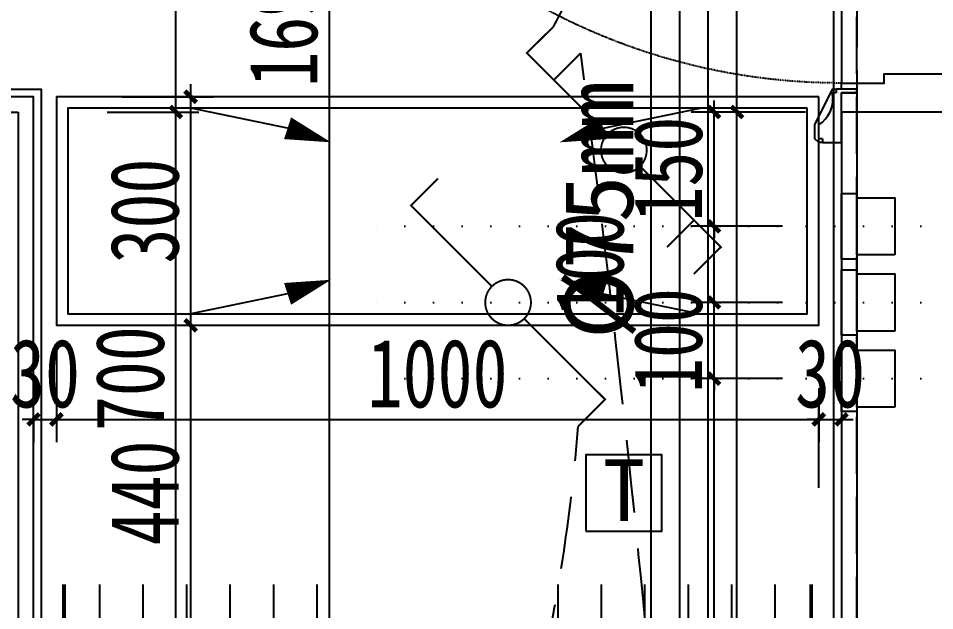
# Model space of a CAD drawing. Header units: millimetres. Extents: x -297 to 39764, y -29258 to 20315.
# Drawn here: x 9562 to 10764, y -22997 to -22219 of the extents above; entities that cross this region are included whole.
import ezdxf

# ---------------------------------------------------------------- set-up
doc = ezdxf.new("R2010")
doc.units = ezdxf.units.MM
for name, pattern in [('CENTER2', [1.125, 0.75, -0.125, 0.125, -0.125]), ('DASH', [0.35, 0.25, -0.1]), ('DOT2', [0.125, 0, -0.125]), ('HIDDEN', [9.525, 6.35, -3.175])]:
    doc.linetypes.add(name, pattern=pattern)
doc.layers.get('Defpoints').update_dxf_attribs({"color": 250})
for name, color, linetype in [('.-P建筑梁位', 4, 'Continuous'), ('.P-墙体尺寸标注', 252, 'Continuous'), ('.p-灯具连线', 6, 'Continuous'), ('.P-装饰轮廓', 180, 'Continuous'), ('.P-门', 4, 'Continuous'), ('.P-门套', 141, 'Continuous'), ('.PC-天花尺寸标注', 252, 'Continuous'), ('.PC-天花造型', 163, 'Continuous'), ('.ZD-开关', 43, 'Continuous'), ('.ZD-强电开关', 183, 'Continuous'), ('.ZD-插座虚线层', 214, 'DASH'), ('.ZD-点位引线', 1, 'Continuous'), ('.ZD-点位标注', 252, 'Continuous'), ('.ZD-空调开关', 212, 'Continuous'), ('.ZT-空调.检修口', 52, 'Continuous'), ('A-Wall', 2, 'Continuous'), ('A-索引', 57, 'Continuous'), ('DUCT-新风中心线', 5, 'CENTER2'), ('DUCT-新风标注', 3, 'Continuous'), ('DUCT-新风管', 3, 'Continuous')]:
    doc.layers.add(name, color=color, linetype=linetype)
doc.styles.add('HZTXT', font='')
doc.styles.add('文字样式', font='', dxfattribs={"width": 0.75})
doc.styles.get('HZTXT').set_extended_font_data('SimSun')
doc.styles.get('文字样式').set_extended_font_data('SimSun')
doc.dimstyles.new('西安1-40（内部尺寸）', dxfattribs={"dimscale": 30, "dimtxt": 3, "dimasz": 0.5, "dimexe": 1, "dimexo": 1, "dimgap": 0.5, "dimtad": 1, "dimdec": 0, "dimrnd": 5, "dimtxsty": '文字样式', "dimblk": 'ARCHTICK', "dimcen": 1, "dimdle": 0.55, "dimclrd": 252, "dimclre": 252, "dimclrt": 30, "dimadec": 0, "dimazin": 0, "dimtfac": 1, "dimtdec": 0, "dimtix": 1, "dimtmove": 2, "dimatfit": 3, "dimfxl": 5, "dimfxlon": 1, "dimarcsym": 0})

# ---------------------------------------------------------------- blocks, each defined once
blk = doc.blocks.new('A$C303A7B2C')
at = {"layer": '.P-门套', "ltscale": 300}
for p, q in [((-60, 25), (-65, 25)), ((-65, 25), (-65, 0)), ((-60, 25), (-60, 30)), ((-60, 30), (-42, 30)), ((-65, 0), (0, 0)), ((0, 7), (0, 11.4)), ((5, 7), (0, 7)), ((0, -20), (0, 0)), ((5, -20), (5, 7)), ((5, -20), (0, -20))]:
    blk.add_line(p, q, dxfattribs=at)
for centre, radius, start, end in [((-7.7, 52.1), 40.8, 212.7332, 280.031), ((-0.5, 11.4), 0.5, 0, 100.031)]:
    blk.add_arc(centre, radius, start, end, dxfattribs=at)
at = {"layer": 'A-索引', "color": 5}
blk.add_lwpolyline([(-65, 25), (-65, 30), (-60, 35), (-42, 35), (5, 12), (5, 7)], dxfattribs=at)
blk = doc.blocks.new('*U59')
at = {"layer": '.P-门'}
blk.add_lwpolyline([(-88, 0), (-88, -824), (-38, -824), (-38, 0)], close=True, dxfattribs=at)
at = {"layer": '.P-门', "color": 251, "linetype": 'DASH', "ltscale": 0.05}
blk.add_arc((-38, 0), 824, 180, 270, dxfattribs=at)
at = {"layer": '.P-门套', "ltscale": 15}
for points in [[(-860, 240), (-860, 220), (-865, 220), (-865, 240), (-900, 240), (-900, 0), (-875, 0), (-875, 20), (-870, 20), (-870, 0), (-862, 0), (-862, 0), (-862, 56), (-850, 56), (-850, 240)], [(-40, 240), (-40, 220), (-35, 220), (-35, 240), (0, 240), (0, 0), (-25, 0), (-25, 20), (-30, 20), (-30, 0), (-38, 0), (-38, 0), (-38, 56), (-50, 56), (-50, 240)]]:
    blk.add_lwpolyline(points, close=True, dxfattribs=at)
at = {"layer": '.P-门套', "linetype": 'ByBlock'}
blk.add_blockref('A$C303A7B2C', (-865, 240), dxfattribs=at)
at = {"layer": '.P-门套', "linetype": 'ByBlock', "xscale": -1}
blk.add_blockref('A$C303A7B2C', (-35, 240), dxfattribs=at)
at = {"layer": '.P-门套', "linetype": 'ByBlock', "xscale": -1, "rotation": 180}
blk.add_blockref('A$C303A7B2C', (-875, 0), dxfattribs=at)
at = {"layer": '.P-门套', "linetype": 'ByBlock', "rotation": 180}
blk.add_blockref('A$C303A7B2C', (-25, 0), dxfattribs=at)
blk = doc.blocks.new('A$Cd2e37dc6')
at = {"layer": '.-P建筑梁位', "color": 4, "linetype": 'DASH', "ltscale": 300}
blk.add_lwpolyline([(0, 8178.4), (3700, 8178.4), (3700, 3078.4), (0, 3078.4)], close=True, dxfattribs=at)
blk.add_lwpolyline([(3700, 6178.4), (3700, 8178.4)], dxfattribs=at)
blk = doc.blocks.new('海龙工具_201804262317237')
at = {"layer": '.ZT-空调.检修口'}
for p, q in [((353.2, 273.7), (226.2, 300)), ((767.3, 273.7), (894.3, 300)), ((353.2, 56.3), (226.2, 30)), ((767.3, 56.3), (894.3, 30))]:
    blk.add_line(p, q, dxfattribs=at)
blk.add_lwpolyline([(1050, 15), (50, 15), (50, 315), (1050, 315)], close=True, dxfattribs=at)
at = {"layer": '.ZT-空调.检修口', "color": 251}
blk.add_lwpolyline([(1035, 30), (65, 30), (65, 300), (1035, 300)], close=True, dxfattribs=at)
at = {"layer": '.ZT-空调.检修口'}
for points in [[(353.2, 273.7, 30, 0, 0), (410.2, 255.2, 0, 0, 0)], [(767.3, 273.7, 30, 0, 0), (710.2, 255.2, 0, 0, 0)], [(353.2, 56.3, 30, 0, 0), (410.2, 74.8, 0, 0, 0)], [(767.3, 56.3, 30, 0, 0), (710.2, 74.8, 0, 0, 0)]]:
    blk.add_lwpolyline(points, format="xyseb", dxfattribs=at)
blk = doc.blocks.new('YQ111310160000')
at = {"layer": '.ZT-空调.检修口'}
for p, q in [((137, 300), (137, 400)), ((194, 300), (194, 400)), ((251, 300), (251, 400)), ((308, 300), (308, 400)), ((365, 300), (365, 400)), ((422, 300), (422, 400)), ((738, 300, 0), (738, 400, 0)), ((795, 300, 0), (795, 400, 0)), ((852, 300, 0), (852, 400, 0)), ((909, 300, 0), (909, 400, 0)), ((966, 300, 0), (966, 400, 0)), ((1023, 300, 0), (1023, 400, 0)), ((452.2, 250), (452.2, 0)), ((580, 250), (580, 0)), ((692.2, 250), (692.2, 0))]:
    blk.add_line(p, q, dxfattribs=at)
at = {"layer": '.ZT-空调.检修口', "const_width": 5}
for points in [[(90, 300), (90, 400)], [(50, 295), (60, 295), (60, 300), (1100, 300), (1100, 295), (1110, 295)]]:
    blk.add_lwpolyline(points, dxfattribs=at)
at = {"layer": '.ZT-空调.检修口', "const_width": 5, "elevation": 0}
blk.add_lwpolyline([(1070, 300), (1070, 400)], dxfattribs=at)
at = {"layer": '.ZT-空调.检修口'}
for points in [[(452.2, 0), (452.2, 150), (502.2, 150)], [(580, 0), (580, 150), (630, 150)], [(692.2, 0), (692.2, 150), (742.2, 150)]]:
    blk.add_solid(points, dxfattribs=at)
blk = doc.blocks.new('_ArchTick')
at = {"color": 0, "linetype": 'ByBlock', "const_width": 0.4}
blk.add_lwpolyline([(-0.5, -0.5), (0.5, 0.5)], dxfattribs=at)
blk = doc.blocks.new('*D228')
at = {"layer": '.ZT-空调.检修口', "color": 252, "linetype": 'ByBlock', "lineweight": -2, "transparency": 16777216}
for p, q in [((9611.9, -22655.6), (9611.9, -22775.6)), ((9581.9, -22745.6), (9566.9, -22745.6)), ((9581.9, -22745.6), (9581.9, -22775.6)), ((9581.9, -22745.6), (9611.9, -22745.6)), ((9611.9, -22745.6), (9626.9, -22745.6))]:
    blk.add_line(p, q, dxfattribs=at)
at = {"layer": 'Defpoints', "color": 0, "linetype": 'ByBlock', "transparency": 16777216}
for p in [(9611.9, -22524.5), (9581.9, -22744.5), (9611.9, -22745.6)]:
    blk.add_point(p, dxfattribs=at)
at = {"layer": '.ZT-空调.检修口', "color": 252, "linetype": 'ByBlock', "lineweight": -2, "transparency": 16777216, "xscale": 15, "yscale": 15, "zscale": 15}
blk.add_blockref('_ArchTick', (9581.9, -22745.6), dxfattribs=at)
at = {"layer": '.ZT-空调.检修口', "color": 252, "linetype": 'ByBlock', "lineweight": -2, "transparency": 16777216, "xscale": 15, "yscale": 15, "zscale": 15, "rotation": 180}
blk.add_blockref('_ArchTick', (9611.9, -22745.6), dxfattribs=at)
at = {"layer": '.ZT-空调.检修口', "color": 30, "linetype": 'ByBlock', "transparency": 16777216, "insert": (9596.9, -22685.6), "char_height": 90, "attachment_point": 5, "style": '文字样式'}
blk.add_mtext('30', dxfattribs=at)
blk = doc.blocks.new('*D229')
at = {"layer": '.ZT-空调.检修口', "color": 252, "linetype": 'ByBlock', "lineweight": -2, "transparency": 16777216}
for p, q in [((10611.9, -22835.6), (10611.9, -22715.6)), ((9595.4, -22745.6), (10628.4, -22745.6)), ((9611.9, -22745.6), (9611.9, -22775.6))]:
    blk.add_line(p, q, dxfattribs=at)
at = {"layer": 'Defpoints', "color": 0, "linetype": 'ByBlock', "transparency": 16777216}
for p in [(9611.9, -22744.5), (10611.9, -22745.6), (10611.9, -22894.5)]:
    blk.add_point(p, dxfattribs=at)
at = {"layer": '.ZT-空调.检修口', "color": 252, "linetype": 'ByBlock', "lineweight": -2, "transparency": 16777216, "xscale": 15, "yscale": 15, "zscale": 15, "rotation": 180}
blk.add_blockref('_ArchTick', (9611.9, -22745.6), dxfattribs=at)
at = {"layer": '.ZT-空调.检修口', "color": 252, "linetype": 'ByBlock', "lineweight": -2, "transparency": 16777216, "xscale": 15, "yscale": 15, "zscale": 15}
blk.add_blockref('_ArchTick', (10611.9, -22745.6), dxfattribs=at)
at = {"layer": '.ZT-空调.检修口', "color": 30, "linetype": 'ByBlock', "transparency": 16777216, "insert": (10111.9, -22685.6), "char_height": 90, "attachment_point": 5, "style": '文字样式'}
blk.add_mtext('1000', dxfattribs=at)
blk = doc.blocks.new('*D230')
at = {"layer": '.ZT-空调.检修口', "color": 252, "linetype": 'ByBlock', "lineweight": -2, "transparency": 16777216}
for p, q in [((10611.9, -22704.5), (10611.9, -22775.6)), ((10611.9, -22745.6), (10596.9, -22745.6)), ((10611.9, -22745.6), (10641.9, -22745.6)), ((10641.9, -22745.6), (10641.9, -22775.6)), ((10641.9, -22745.6), (10656.9, -22745.6))]:
    blk.add_line(p, q, dxfattribs=at)
at = {"layer": 'Defpoints', "color": 0, "linetype": 'ByBlock', "transparency": 16777216}
for p in [(10611.9, -22674.5), (10641.9, -22745.6), (10641.9, -22745.6)]:
    blk.add_point(p, dxfattribs=at)
at = {"layer": '.ZT-空调.检修口', "color": 252, "linetype": 'ByBlock', "lineweight": -2, "transparency": 16777216, "xscale": 15, "yscale": 15, "zscale": 15}
blk.add_blockref('_ArchTick', (10611.9, -22745.6), dxfattribs=at)
at = {"layer": '.ZT-空调.检修口', "color": 252, "linetype": 'ByBlock', "lineweight": -2, "transparency": 16777216, "xscale": 15, "yscale": 15, "zscale": 15, "rotation": 180}
blk.add_blockref('_ArchTick', (10641.9, -22745.6), dxfattribs=at)
at = {"layer": '.ZT-空调.检修口', "color": 30, "linetype": 'ByBlock', "transparency": 16777216, "insert": (10626.9, -22685.6), "char_height": 90, "attachment_point": 5, "style": '文字样式'}
blk.add_mtext('30', dxfattribs=at)
blk = doc.blocks.new('*D231')
at = {"layer": '.ZT-空调.检修口', "color": 252, "linetype": 'ByBlock', "lineweight": -2, "transparency": 16777216}
for p, q in [((9787.9, -22305.6), (9787.9, -22638.6)), ((9697.9, -22322.1), (9817.9, -22322.1)), ((9697.9, -22622.1), (9817.9, -22622.1))]:
    blk.add_line(p, q, dxfattribs=at)
at = {"layer": 'Defpoints', "color": 0, "linetype": 'ByBlock', "transparency": 16777216}
for p in [(9611.9, -22322.1), (9611.9, -22622.1), (9787.9, -22622.1)]:
    blk.add_point(p, dxfattribs=at)
at = {"layer": '.ZT-空调.检修口', "color": 252, "linetype": 'ByBlock', "lineweight": -2, "transparency": 16777216, "xscale": 15, "yscale": 15, "zscale": 15}
for p, rotation in [((9787.9, -22322.1), 90), ((9787.9, -22622.1), 270)]:
    blk.add_blockref('_ArchTick', p, dxfattribs=dict(at, rotation=rotation))
at = {"layer": '.ZT-空调.检修口', "color": 30, "linetype": 'ByBlock', "transparency": 16777216, "insert": (9727.9, -22472.1), "char_height": 90, "attachment_point": 5, "rotation": 90, "style": '文字样式'}
blk.add_mtext('300', dxfattribs=at)
blk = doc.blocks.new('*D232')
at = {"layer": '.ZT-空调.检修口', "color": 252, "linetype": 'ByBlock', "lineweight": -2, "transparency": 16777216}
for p, q in [((9787.9, -22605.6), (9787.9, -23078.6)), ((9697.9, -22622.1), (9817.9, -22622.1)), ((9877.9, -23062.1), (9757.9, -23062.1))]:
    blk.add_line(p, q, dxfattribs=at)
at = {"layer": 'Defpoints', "color": 0, "linetype": 'ByBlock', "transparency": 16777216}
for p in [(9611.9, -22622.1), (9787.9, -23062.1), (10641.9, -23062.1)]:
    blk.add_point(p, dxfattribs=at)
at = {"layer": '.ZT-空调.检修口', "color": 252, "linetype": 'ByBlock', "lineweight": -2, "transparency": 16777216, "xscale": 15, "yscale": 15, "zscale": 15}
for p, rotation in [((9787.9, -22622.1), 90), ((9787.9, -23062.1), 270)]:
    blk.add_blockref('_ArchTick', p, dxfattribs=dict(at, rotation=rotation))
at = {"layer": '.ZT-空调.检修口', "color": 30, "linetype": 'ByBlock', "transparency": 16777216, "insert": (9727.9, -22842.1), "char_height": 90, "attachment_point": 5, "rotation": 90, "style": '文字样式'}
blk.add_mtext('440', dxfattribs=at)
blk = doc.blocks.new('retrrrrrrrr')
at = {"layer": 'DUCT-新风中心线', "color": 250}
blk.add_line((-88837.9999, 13319.34007), (-88837.9999, 11881.35592), dxfattribs=at)
at = {"layer": 'DUCT-新风管', "color": 250}
for p, q in [((-88875.4999, 13319.34007), (-88875.4999, 11881.35592)), ((-88800.4999, 11881.35592), (-88800.4999, 13319.34007))]:
    blk.add_line(p, q, dxfattribs=at)
at = {"layer": 'DUCT-新风标注', "color": 250, "style": 'HZTXT'}
blk.add_text('%%C75mm', height=90.632911, rotation=90, dxfattribs=at).set_placement((-88898.74368, 12332.92512, 6000))
blk = doc.blocks.new('*D736')
at = {"layer": '.P-墙体尺寸标注', "color": 252, "linetype": 'ByBlock', "lineweight": -2, "transparency": 16777216}
for p, q in [((7861.9, 103.9), (7861.9, 223.9)), ((10261.9, 103.9), (10261.9, 223.9)), ((7845.4, 193.9), (10278.4, 193.9))]:
    blk.add_line(p, q, dxfattribs=at)
at = {"layer": 'Defpoints', "color": 0, "linetype": 'ByBlock', "transparency": 16777216}
for p in [(10261.9, 193.9), (7861.9, 0), (10261.9, -26442.1)]:
    blk.add_point(p, dxfattribs=at)
at = {"layer": '.P-墙体尺寸标注', "color": 252, "linetype": 'ByBlock', "lineweight": -2, "transparency": 16777216, "xscale": 15, "yscale": 15, "zscale": 15, "rotation": 180}
blk.add_blockref('_ArchTick', (7861.9, 193.9), dxfattribs=at)
at = {"layer": '.P-墙体尺寸标注', "color": 252, "linetype": 'ByBlock', "lineweight": -2, "transparency": 16777216, "xscale": 15, "yscale": 15, "zscale": 15}
blk.add_blockref('_ArchTick', (10261.9, 193.9), dxfattribs=at)
at = {"layer": '.P-墙体尺寸标注', "color": 30, "linetype": 'ByBlock', "transparency": 16777216, "insert": (9061.9, 253.9), "char_height": 90, "attachment_point": 5, "style": '文字样式'}
blk.add_mtext('2400', dxfattribs=at)
blk = doc.blocks.new('*D738')
at = {"layer": '.P-墙体尺寸标注', "color": 252, "linetype": 'ByBlock', "lineweight": -2, "transparency": 16777216}
for p, q in [((10504.6, -26458.6), (10504.6, -22325.6)), ((10594.6, -22342.1), (10474.6, -22342.1)), ((10594.6, -26442.1), (10474.6, -26442.1))]:
    blk.add_line(p, q, dxfattribs=at)
at = {"layer": 'Defpoints', "color": 0, "linetype": 'ByBlock', "transparency": 16777216}
for p in [(10504.6, -22342.1), (10661.9, -22342.1), (10661.9, -26442.1)]:
    blk.add_point(p, dxfattribs=at)
at = {"layer": '.P-墙体尺寸标注', "color": 252, "linetype": 'ByBlock', "lineweight": -2, "transparency": 16777216, "xscale": 15, "yscale": 15, "zscale": 15}
for p, rotation in [((10504.6, -22342.1), 90), ((10504.6, -26442.1), 270)]:
    blk.add_blockref('_ArchTick', p, dxfattribs=dict(at, rotation=rotation))
at = {"layer": '.P-墙体尺寸标注', "color": 30, "linetype": 'ByBlock', "transparency": 16777216, "insert": (10444.6, -24392.1), "char_height": 90, "attachment_point": 5, "rotation": 90, "style": '文字样式'}
blk.add_mtext('4100', dxfattribs=at)
blk = doc.blocks.new('*D739')
at = {"layer": '.P-墙体尺寸标注', "color": 252, "linetype": 'ByBlock', "lineweight": -2, "transparency": 16777216}
for p, q in [((10504.6, -22358.6), (10504.6, -21425.6)), ((10594.6, -21442.1), (10474.6, -21442.1)), ((10594.6, -22342.1), (10474.6, -22342.1))]:
    blk.add_line(p, q, dxfattribs=at)
at = {"layer": 'Defpoints', "color": 0, "linetype": 'ByBlock', "transparency": 16777216}
for p in [(10504.6, -21442.1), (10661.9, -21442.1), (10661.9, -22342.1)]:
    blk.add_point(p, dxfattribs=at)
at = {"layer": '.P-墙体尺寸标注', "color": 252, "linetype": 'ByBlock', "lineweight": -2, "transparency": 16777216, "xscale": 15, "yscale": 15, "zscale": 15}
for p, rotation in [((10504.6, -21442.1), 90), ((10504.6, -22342.1), 270)]:
    blk.add_blockref('_ArchTick', p, dxfattribs=dict(at, rotation=rotation))
at = {"layer": '.P-墙体尺寸标注', "color": 30, "linetype": 'ByBlock', "transparency": 16777216, "insert": (10444.6, -21892.1), "char_height": 90, "attachment_point": 5, "rotation": 90, "style": '文字样式'}
blk.add_mtext('900', dxfattribs=at)
blk = doc.blocks.new('*D748')
at = {"layer": '.P-墙体尺寸标注', "color": 252, "linetype": 'ByBlock', "lineweight": -2, "transparency": 16777216}
for p, q in [((9768.6, -23058.6), (9768.6, -22325.6)), ((9678.6, -22342.1), (9798.6, -22342.1)), ((9678.6, -23042.1), (9798.6, -23042.1))]:
    blk.add_line(p, q, dxfattribs=at)
at = {"layer": 'Defpoints', "color": 0, "linetype": 'ByBlock', "transparency": 16777216}
for p in [(9561.9, -22342.1), (9768.6, -22342.1), (9561.9, -23042.1)]:
    blk.add_point(p, dxfattribs=at)
at = {"layer": '.P-墙体尺寸标注', "color": 252, "linetype": 'ByBlock', "lineweight": -2, "transparency": 16777216, "xscale": 15, "yscale": 15, "zscale": 15}
for p, rotation in [((9768.6, -22342.1), 90), ((9768.6, -23042.1), 270)]:
    blk.add_blockref('_ArchTick', p, dxfattribs=dict(at, rotation=rotation))
at = {"layer": '.P-墙体尺寸标注', "color": 30, "linetype": 'ByBlock', "transparency": 16777216, "insert": (9708.6, -22692.1), "char_height": 90, "attachment_point": 5, "rotation": 90, "style": '文字样式'}
blk.add_mtext('700', dxfattribs=at)
blk = doc.blocks.new('*D749')
at = {"layer": '.P-墙体尺寸标注', "color": 252, "linetype": 'ByBlock', "lineweight": -2, "transparency": 16777216}
for p, q in [((9768.6, -22358.6), (9768.6, -21325.6)), ((9678.6, -21342.1), (9798.6, -21342.1)), ((9678.6, -22342.1), (9798.6, -22342.1))]:
    blk.add_line(p, q, dxfattribs=at)
at = {"layer": 'Defpoints', "color": 0, "linetype": 'ByBlock', "transparency": 16777216}
for p in [(9611.9, -21342.1), (9768.6, -21342.1), (9561.9, -22342.1)]:
    blk.add_point(p, dxfattribs=at)
at = {"layer": '.P-墙体尺寸标注', "color": 252, "linetype": 'ByBlock', "lineweight": -2, "transparency": 16777216, "xscale": 15, "yscale": 15, "zscale": 15}
for p, rotation in [((9768.6, -21342.1), 90), ((9768.6, -22342.1), 270)]:
    blk.add_blockref('_ArchTick', p, dxfattribs=dict(at, rotation=rotation))
at = {"layer": '.P-墙体尺寸标注', "color": 30, "linetype": 'ByBlock', "transparency": 16777216, "insert": (9708.6, -21842.1), "char_height": 90, "attachment_point": 5, "rotation": 90, "style": '文字样式'}
blk.add_mtext('1000', dxfattribs=at)
blk = doc.blocks.new('*D816')
at = {"layer": '.PC-天花尺寸标注', "color": 252, "linetype": 'ByBlock', "lineweight": -2, "transparency": 16777216}
for p, q in [((9969.9, -21355.6), (9969.9, -23078.6)), ((9879.9, -21372.1), (9999.9, -21372.1)), ((9969.9, -23062.1), (9999.9, -23062.1))]:
    blk.add_line(p, q, dxfattribs=at)
at = {"layer": 'Defpoints', "color": 0, "linetype": 'ByBlock', "transparency": 16777216}
for p in [(9641.9, -21372.1), (9969.9, -23062.1), (9969.9, -23062.1)]:
    blk.add_point(p, dxfattribs=at)
at = {"layer": '.PC-天花尺寸标注', "color": 252, "linetype": 'ByBlock', "lineweight": -2, "transparency": 16777216, "xscale": 15, "yscale": 15, "zscale": 15}
for p, rotation in [((9969.9, -21372.1), 90), ((9969.9, -23062.1), 270)]:
    blk.add_blockref('_ArchTick', p, dxfattribs=dict(at, rotation=rotation))
at = {"layer": '.PC-天花尺寸标注', "color": 30, "linetype": 'ByBlock', "transparency": 16777216, "insert": (9909.9, -22217.1), "char_height": 90, "attachment_point": 5, "rotation": 90, "style": '文字样式'}
blk.add_mtext('1690', dxfattribs=at)
blk = doc.blocks.new('2312')
at = {"layer": '.ZD-强电开关', "color": 6, "linetype": 'ByBlock', "ltscale": 0.1}
for points in [[(-50, 43), (-50, -43), (-70, -43), (-70, 43)], [(0, -37.5), (-50, -37.5), (-50, 37.5), (0, 37.5)]]:
    blk.add_lwpolyline(points, close=True, dxfattribs=at)
blk = doc.blocks.new('DHXBHXA$C4F97044B')
at = {"const_width": 2.5}
for points in [[(21.2, -21.2, -1), (-21.2, 21.2), (-127.3, 127.3), (-91.9, 162.6)], [(-21.2, 21.2, -1), (21.2, -21.2), (127.3, -127.3), (91.9, -162.6)]]:
    blk.add_lwpolyline(points, format="xyb", dxfattribs=at)
blk = doc.blocks.new('DHXBHXA$C77BD43D8')
at = {"const_width": 2.5}
for points in [[(-21.2, -21.2, -1), (21.2, 21.2), (127.3, 127.3), (162.6, 91.9)], [(21.2, 21.2, -1), (-21.2, -21.2), (-127.3, -127.3), (-162.6, -91.9)]]:
    blk.add_lwpolyline(points, format="xyb", dxfattribs=at)
for points in [[(91.9, 91.9), (127.3, 56.6)], [(-91.9, -91.9), (-127.3, -56.6)]]:
    blk.add_lwpolyline(points, dxfattribs=at)
blk = doc.blocks.new('A$C57886322')
at = {"layer": '.ZD-点位标注', "color": 6}
blk.add_lwpolyline([(0, 107.5), (100, 107.5), (100, 7.5), (0, 7.5)], close=True, dxfattribs=at)
at = {"linetype": 'ByBlock', "style": '文字样式'}
blk.add_attdef('K', (22.7, 17.1), '', height=81, dxfattribs=at)
blk = doc.blocks.new('*D1006')
at = {"layer": '.ZD-点位标注', "color": 252, "linetype": 'ByBlock', "lineweight": -2, "transparency": 16777216}
for p, q in [((10474.6, -24508.6), (10474.6, -22675.6)), ((10564.6, -22692.1), (10444.6, -22692.1)), ((10564.6, -24492.1), (10444.6, -24492.1))]:
    blk.add_line(p, q, dxfattribs=at)
at = {"layer": 'Defpoints', "color": 0, "linetype": 'ByBlock', "transparency": 16777216}
for p in [(10474.6, -22692.1), (10711.9, -22692.1), (10711.9, -24492.1)]:
    blk.add_point(p, dxfattribs=at)
at = {"layer": '.ZD-点位标注', "color": 252, "linetype": 'ByBlock', "lineweight": -2, "transparency": 16777216, "xscale": 15, "yscale": 15, "zscale": 15}
for p, rotation in [((10474.6, -22692.1), 90), ((10474.6, -24492.1), 270)]:
    blk.add_blockref('_ArchTick', p, dxfattribs=dict(at, rotation=rotation))
at = {"layer": '.ZD-点位标注', "color": 30, "linetype": 'ByBlock', "transparency": 16777216, "insert": (10414.6, -23592.1), "char_height": 90, "attachment_point": 5, "rotation": 90, "style": '文字样式'}
blk.add_mtext('1800', dxfattribs=at)
blk = doc.blocks.new('*D1007')
at = {"layer": '.ZD-点位标注', "color": 252, "linetype": 'ByBlock', "lineweight": -2, "transparency": 16777216}
for p, q in [((10474.6, -22592.1), (10474.6, -22577.1)), ((10564.6, -22592.1), (10444.6, -22592.1)), ((10474.6, -22692.1), (10474.6, -22592.1)), ((10564.6, -22692.1), (10444.6, -22692.1)), ((10474.6, -22692.1), (10474.6, -22707.1))]:
    blk.add_line(p, q, dxfattribs=at)
at = {"layer": 'Defpoints', "color": 0, "linetype": 'ByBlock', "transparency": 16777216}
for p in [(10474.6, -22592.1), (10711.9, -22592.1), (10711.9, -22692.1)]:
    blk.add_point(p, dxfattribs=at)
at = {"layer": '.ZD-点位标注', "color": 252, "linetype": 'ByBlock', "lineweight": -2, "transparency": 16777216, "xscale": 15, "yscale": 15, "zscale": 15}
for p, rotation in [((10474.6, -22592.1), 270), ((10474.6, -22692.1), 90)]:
    blk.add_blockref('_ArchTick', p, dxfattribs=dict(at, rotation=rotation))
at = {"layer": '.ZD-点位标注', "color": 30, "linetype": 'ByBlock', "transparency": 16777216, "insert": (10414.6, -22642.1), "char_height": 90, "attachment_point": 5, "rotation": 90, "style": '文字样式'}
blk.add_mtext('100', dxfattribs=at)
blk = doc.blocks.new('*D1008')
at = {"layer": '.ZD-点位标注', "color": 252, "linetype": 'ByBlock', "lineweight": -2, "transparency": 16777216}
for p, q in [((10474.6, -22608.6), (10474.6, -22475.6)), ((10564.6, -22492.1), (10444.6, -22492.1)), ((10564.6, -22592.1), (10444.6, -22592.1))]:
    blk.add_line(p, q, dxfattribs=at)
at = {"layer": 'Defpoints', "color": 0, "linetype": 'ByBlock', "transparency": 16777216}
for p in [(10474.6, -22492.1), (10711.9, -22492.1), (10711.9, -22592.1)]:
    blk.add_point(p, dxfattribs=at)
at = {"layer": '.ZD-点位标注', "color": 252, "linetype": 'ByBlock', "lineweight": -2, "transparency": 16777216, "xscale": 15, "yscale": 15, "zscale": 15}
for p, rotation in [((10474.6, -22492.1), 90), ((10474.6, -22592.1), 270)]:
    blk.add_blockref('_ArchTick', p, dxfattribs=dict(at, rotation=rotation))
at = {"layer": '.ZD-点位标注', "color": 30, "linetype": 'ByBlock', "transparency": 16777216, "insert": (10311.6, -22542.1), "char_height": 90, "attachment_point": 5, "rotation": 90, "style": '文字样式'}
blk.add_mtext('100', dxfattribs=at)
blk = doc.blocks.new('*D1009')
at = {"layer": '.ZD-点位标注', "color": 252, "linetype": 'ByBlock', "lineweight": -2, "transparency": 16777216}
for p, q in [((10474.6, -22342.1), (10474.6, -22327.1)), ((10564.6, -22342.1), (10444.6, -22342.1)), ((10474.6, -22492.1), (10474.6, -22342.1)), ((10564.6, -22492.1), (10444.6, -22492.1)), ((10474.6, -22492.1), (10474.6, -22507.1))]:
    blk.add_line(p, q, dxfattribs=at)
at = {"layer": 'Defpoints', "color": 0, "linetype": 'ByBlock', "transparency": 16777216}
for p in [(10474.6, -22342.1), (10761.9, -22342.1), (10711.9, -22492.1)]:
    blk.add_point(p, dxfattribs=at)
at = {"layer": '.ZD-点位标注', "color": 252, "linetype": 'ByBlock', "lineweight": -2, "transparency": 16777216, "xscale": 15, "yscale": 15, "zscale": 15}
for p, rotation in [((10474.6, -22342.1), 270), ((10474.6, -22492.1), 90)]:
    blk.add_blockref('_ArchTick', p, dxfattribs=dict(at, rotation=rotation))
at = {"layer": '.ZD-点位标注', "color": 30, "linetype": 'ByBlock', "transparency": 16777216, "insert": (10414.6, -22417.1), "char_height": 90, "attachment_point": 5, "rotation": 90, "style": '文字样式'}
blk.add_mtext('150', dxfattribs=at)

msp = doc.modelspace()

# ---------------------------------------------------------------- linework, layer by layer
at = {"layer": '.p-灯具连线', "color": 6, "linetype": 'HIDDEN', "ltscale": 15}
for points in [[(10264.4, -22229.4, 0.479668), (10111.9, -21842.1, -0.31941), (8811.9, -21842.1, 0.162706), (7511.9, -21842.1, -0.165859), (8092.5, -23766.5, 0.002059)], [(7644.5, -25784, -0.082481), (10461.9, -26292.1, 0.044618), (10299.8, -22264.8, 1.260992)], [(10296.3, -22754.7, -0.289566), (8811.9, -24742.1, -0.552222)]]:
    msp.add_lwpolyline(points, format="xyb", dxfattribs=at)
at = {"layer": '.P-装饰轮廓'}
for points in [[(7911.9, -26422.1), (6981.9, -26422.1), (6981.9, -23062.1), (9581.9, -23062.1), (9581.9, -22322.1), (9441.9, -22322.1), (9441.9, -22922.1), (6981.9, -22922.1), (6981.9, -21362.1), (7011.9, -21362.1)], [(10641.9, -22342.1), (10641.9, -26422.1), (10211.9, -26422.1)]]:
    msp.add_lwpolyline(points, dxfattribs=at)
at = {"layer": '.PC-天花造型', "color": 8}
msp.add_line((10641.9, -21480.1), (10641.9, -22304.1), dxfattribs=at)
at = {"layer": '.PC-天花造型'}
for points in [[(10631.9, -23062.1), (10631.9, -21372.1), (7481.9, -21372.1)], [(6991.9, -21512.1), (6991.9, -22912.1), (9431.9, -22912.1), (9431.9, -22312.1), (9591.9, -22312.1), (9591.9, -23062.1)]]:
    msp.add_lwpolyline(points, dxfattribs=at)
at = {"layer": '.ZD-强电开关', "color": 1}
for points in [[(10641.9, -22492.1, 0, 25, 0), (10541.9, -22492.1, 0, 0, 0), (10356.3, -22492.1, 0, 0, 0), (10356.3, -22392.1, 0, 0, 0)], [(10641.9, -22592.1, 0, 25, 0), (10541.9, -22592.1, 0, 0, 0), (10204.4, -22592.1, 0, 0, 0)]]:
    msp.add_lwpolyline(points, format="xyseb", dxfattribs=at)
at = {"layer": '.ZD-插座虚线层', "linetype": 'DOT2', "ltscale": 300}
for points in [[(10783.5, -22492.1), (9996.7, -22492.1)], [(10783.5, -22592.1), (9996.7, -22592.1)], [(10783.5, -22692.1), (9996.7, -22692.1)]]:
    msp.add_lwpolyline(points, dxfattribs=at)
at = {"layer": '.ZD-点位引线', "color": 10}
msp.add_lwpolyline([(10641.9, -22692.1, 0, 25, 0), (10541.9, -22692.1, 0, 0, 0), (10356.3, -22692.1, 0, 0, 0), (10356.3, -22792.1, 0, 0, 0)], format="xyseb", dxfattribs=at)
at = {"layer": 'A-Wall', "color": 7}
for p, q in [((9461.9, -22342.1), (9561.9, -22342.1)), ((9561.9, -22342.1), (9561.9, -23042.1)), ((10661.9, -22342.1), (10661.9, -26442.1)), ((10861.9, -22342.1), (10661.9, -22342.1))]:
    msp.add_line(p, q, dxfattribs=at)

# ---------------------------------------------------------------- block references
at = {"layer": '.-P建筑梁位'}
msp.add_blockref('A$Cd2e37dc6', (6961.9, -29520.5, 0), dxfattribs=at)
at = {"layer": '.P-门套', "xscale": -1, "rotation": 270}
msp.add_blockref('*U59', (10641.9, -21442.1), dxfattribs=at)
at = {"layer": '.ZD-开关', "color": 4, "linetype": 'ByBlock'}
msp.add_blockref('2312', (10711.9, -22692.1), dxfattribs=at)
at = {"layer": '.ZD-强电开关'}
for name, p, rotation in [('DHXBHXA$C77BD43D8', (10356.3, -22392.1), 90), ('DHXBHXA$C4F97044B', (10204.4, -22592.1), 359.9992224210412)]:
    msp.add_blockref(name, p, dxfattribs=dict(at, rotation=rotation))
at = {"layer": '.ZD-强电开关', "color": 4, "linetype": 'ByBlock'}
for p in [(10711.9, -22492.1), (10711.9, -22592.1)]:
    msp.add_blockref('2312', p, dxfattribs=at)
at = {"layer": '.ZD-空调开关'}
ref = msp.add_blockref('A$C57886322', (10306.3, -22784.6), dxfattribs=dict(at, xscale=-1, rotation=180))
ref.add_attrib('K', 'T', (10329.1, -22879.1), dxfattribs={"layer": '0', "linetype": 'ByBlock', "height": 81, "style": '文字样式'})
at = {"layer": '.ZT-空调.检修口', "color": 0}
msp.add_blockref('retrrrrrrrr', (99267.3, -34973.2), dxfattribs=at)
at = {"layer": '.ZT-空调.检修口', "xscale": -1}
msp.add_blockref('YQ111310160000', (10691.9, -23362.1), dxfattribs=at)
at = {"xscale": -1, "rotation": 180}
msp.add_blockref('海龙工具_201804262317237', (9561.9, -22307.1), dxfattribs=at)

# ---------------------------------------------------------------- dimensions: what is measured, and where the dimension line sits
at = {"layer": '.P-墙体尺寸标注', "color": 1, "linetype": 'ByBlock'}
dim = msp.add_linear_dim(base=(10261.9, 193.9), p1=(7861.9, 0), p2=(10261.9, -26442.1), dimstyle='西安1-40（内部尺寸）', override={"dimfxl": 3}, dxfattribs=at)
dim.commit()
dim.dimension.update_dxf_attribs({"geometry": '*D736', "text_midpoint": (9061.9, 253.9)})
for base, p1, p2, picture, middle in [((9768.6, -21342.1), (9561.9, -22342.1), (9611.9, -21342.1), '*D749', (9708.6, -21842.1)), ((10504.6, -21442.1), (10661.9, -22342.1), (10661.9, -21442.1), '*D739', (10444.6, -21892.1)), ((9768.6, -22342.1), (9561.9, -23042.1), (9561.9, -22342.1), '*D748', (9708.6, -22692.1)), ((10504.6, -22342.1), (10661.9, -26442.1), (10661.9, -22342.1), '*D738', (10444.6, -24392.1))]:
    dim = msp.add_linear_dim(base=base, p1=p1, p2=p2, angle=90, dimstyle='西安1-40（内部尺寸）', override={"dimfxl": 3}, dxfattribs=at)
    dim.commit()
    dim.dimension.update_dxf_attribs({"geometry": picture, "text_midpoint": middle})
at = {"layer": '.PC-天花尺寸标注', "color": 1, "linetype": 'ByBlock'}
dim = msp.add_linear_dim(base=(9969.9, -23062.1), p1=(9641.9, -21372.1), p2=(9969.9, -23062.1), angle=90, dimstyle='西安1-40（内部尺寸）', override={"dimfxl": 3}, dxfattribs=at)
dim.commit()
dim.dimension.update_dxf_attribs({"geometry": '*D816', "text_midpoint": (9909.9, -22217.1)})
at = {"layer": '.ZD-点位标注', "color": 1, "linetype": 'ByBlock'}
for base, p1, p2, picture, middle in [((10474.6, -22342.1), (10711.9, -22492.1), (10761.9, -22342.1), '*D1009', (10414.6, -22417.1)), ((10474.6, -22592.1), (10711.9, -22692.1), (10711.9, -22592.1), '*D1007', (10414.6, -22642.1)), ((10474.6, -22692.1), (10711.9, -24492.1), (10711.9, -22692.1), '*D1006', (10414.6, -23592.1))]:
    dim = msp.add_linear_dim(base=base, p1=p1, p2=p2, angle=90, dimstyle='西安1-40（内部尺寸）', override={"dimfxl": 3}, dxfattribs=at)
    dim.commit()
    dim.dimension.update_dxf_attribs({"geometry": picture, "text_midpoint": middle})
dim = msp.add_linear_dim(base=(10474.6, -22492.1), p1=(10711.9, -22592.1), p2=(10711.9, -22492.1), angle=90, dimstyle='西安1-40（内部尺寸）', override={"dimfxl": 3}, dxfattribs=at)
dim.commit()
dim.dimension.update_dxf_attribs({"geometry": '*D1008', "text_midpoint": (10311.6, -22542.1), "dimtype": 160})
at = {"layer": '.ZT-空调.检修口', "color": 1, "linetype": 'ByBlock'}
for base, p1, p2, picture, middle in [((9787.9, -22622.1), (9611.9, -22322.1), (9611.9, -22622.1), '*D231', (9727.9, -22472.1)), ((9787.9, -23062.1), (9611.9, -22622.1), (10641.9, -23062.1), '*D232', (9727.9, -22842.1))]:
    dim = msp.add_linear_dim(base=base, p1=p1, p2=p2, angle=90, dimstyle='西安1-40（内部尺寸）', override={"dimfxl": 3}, dxfattribs=at)
    dim.commit()
    dim.dimension.update_dxf_attribs({"geometry": picture, "text_midpoint": middle})
for base, p1, p2, picture, middle in [((9611.9, -22745.6), (9581.9, -22744.5), (9611.9, -22524.5), '*D228', (9596.9, -22685.6)), ((10611.9, -22745.6), (9611.9, -22744.5), (10611.9, -22894.5), '*D229', (10111.9, -22685.6)), ((10641.9, -22745.6), (10611.9, -22674.5), (10641.9, -22745.6), '*D230', (10626.9, -22685.6))]:
    dim = msp.add_linear_dim(base=base, p1=p1, p2=p2, dimstyle='西安1-40（内部尺寸）', override={"dimfxl": 3}, dxfattribs=at)
    dim.commit()
    dim.dimension.update_dxf_attribs({"geometry": picture, "text_midpoint": middle})

doc.saveas('drawing.dxf')
